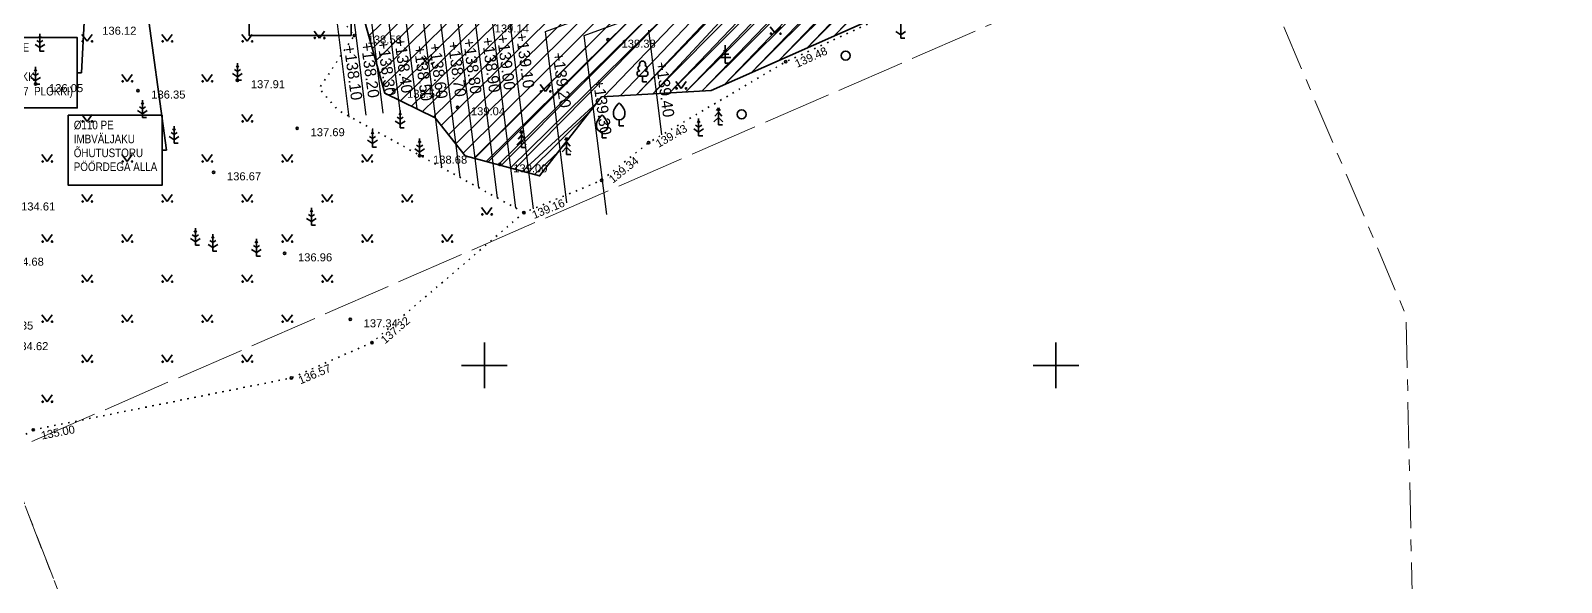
# Model space of a CAD drawing. Header units: millimetres. Extents: x 368386 to 996118, y -334862 to 250838.
# Drawn here: x 727398 to 861326, y -168663 to -120450 of the extents above; entities that cross this region are included whole.
import ezdxf

# ---------------------------------------------------------------- set-up
doc = ezdxf.new("R2010")
doc.units = ezdxf.units.MM
doc.header["$MEASUREMENT"] = 0
for name, pattern in [('KATASTRIPIIR', [7000, 4000, -1000, 1000, -1000]), ('KOLVIK', [625, 125, -500]), ('TOOPIIR', [7000, 6000, -1000])]:
    doc.linetypes.add(name, pattern=pattern)
doc.layers.add('_uusvertikaal', color=5, linetype='Continuous')
for name, color, linetype, lineweight in [('New__PRONTEX_TEKST_Pen_No__7', 7, 'Continuous', 35), ('New_HALJASTUS#1_Pen_No__7', 7, 'Continuous', 35), ('New_HALJASTUS_Pen_No__7', 7, 'Continuous', 35), ('New_Kanal_proj_kinnistu_Pen_No__7', 7, 'Continuous', 35), ('New_Kanal_proj_kinnistu_Pen_No__75', 6, 'Continuous', 20), ('New_korgus-EH2000#1_Pen_No__1', 7, 'Continuous', 13), ('New_korgus-EH2000#1_Pen_No__7', 7, 'Continuous', 35), ('New_PUU_Pen_No__7', 7, 'Continuous', 35), ('New_VORK#1_Pen_No__7', 7, 'Continuous', 35)]:
    doc.layers.add(name, color=color, linetype=linetype, lineweight=lineweight)
for name, color, linetype, lineweight, true_color in [('New_MOOTPIIR#1_Pen_No__102', 7, 'Continuous', 13, 0xcccccc), ('New_PIIR#1_Pen_No__102', 7, 'Continuous', 13, 0xcccccc), ('New_PIIR#1_Pen_No__164', 7, 'Continuous', 13, 0xf27e39)]:
    doc.layers.add(name, color=color, linetype=linetype, lineweight=lineweight, true_color=true_color)
doc.styles.add('GENERATED_STYLE_1', font='arial.ttf')
doc.styles.add('GENERATED_STYLE_2', font='ARIALN.TTF')

msp = doc.modelspace()

# ---------------------------------------------------------------- hatches: boundary and pattern name
at = {"layer": 'New_Kanal_proj_kinnistu_Pen_No__75', "linetype": 'Continuous', "lineweight": 20}
h = msp.add_hatch(dxfattribs=at)
h.set_pattern_fill('JIS_LC_20_0001', color=6, style=0, pattern_type=2)
h.set_pattern_definition([(45, (-640525210.1040568, -6432847529.913312), (-707.1067811865477, 707.1067811865477), []), (45, (-640525190.1040568, -6432847529.913312), (-707.1067811865477, 707.1067811865477), [])])
h.paths.add_polyline_path([(828012.823012828, -100795.2954084734), (812637.8626403707, -71463.95242634512), (808033.9408392861, -74275.3324718336), (813845.9541281295, -88063.57640727708), (798437.4965517159, -91084.89229671011), (795197.261066463, -93029.41064956883), (790915.0717092521, -104103.9324053685), (789203.4379178035, -112199.5449108193), (790458.6368200212, -117957.6920545782), (786065.4406620265, -119325.9644950862), (782984.4943176099, -116817.4638846079), (771003.0498918454, -120067.1117822761), (769576.6903702711, -111344.3741244386), (766723.963441847, -112028.5110264207), (762728.9171956322, -108258.7016564916), (745099.0777096554, -100277.1112858439), (743276.9772676361, -100858.1137466366), (742307.0526352926, -103423.6247423227), (742763.4875245235, -104962.931066298), (745673.2693069457, -105076.9545654888), (747955.4476956214, -106502.2373912046), (755087.2610741603, -114141.759993055), (758399.6164812084, -125902.6605547527), (762792.812639203, -128069.0920320461), (765417.320151751, -131375.7503158535), (771921.5340791811, -133143.1022747541), (774032.5518486166, -130463.5691433335), (777341.7097235174, -126244.7283244813), (786926.8660527264, -125674.61492169), (800512.552927768, -119666.0535507957), (796062.3019156588, -112482.623581321), (798287.4293930904, -109803.0890864442)])

# ---------------------------------------------------------------- linework, layer by layer
at = {"layer": '_uusvertikaal', "color": 5}
for p, q in [((775841.8212998508, -120876.7250229723), (805535.1383383825, -110005.3369082479)), ((772435.210702774, -120526.5877680404), (794022.1979975619, -112623.1084496223)), ((774308.7287911588, -135490.464420229), (772435.210702774, -120526.5877680404)), ((782635.7935436761, -129554.47769171), (781490.3834446121, -120406.0336255291)), ((777801.1942102163, -136526.3281563101), (775841.8212998508, -120876.7250229723))]:
    msp.add_line(p, q, dxfattribs=at)
for points in [[(783782.0977201296, -47670.9668484149), (777814.1722142453, -65119.40271941785), (775261.6546235991, -67370.66818822063), (755623.5763739079, -72249.37738183221), (744638.0640903481, -95777.11447862108), (758025.4377419385, -102027.9135711622), (761186.7001568592, -127277.0644255639)], [(776416.0404464484, -51380.64119079376), (774168.3736095368, -62251.92336263042), (772310.2521288039, -65112.74627804544), (755281.2580133607, -71800.69098156044), (743550.4079380765, -96924.72246675371), (756640.0023314229, -103036.4832112474), (759698.3205071035, -127463.4136090687)], [(769964.8897802142, -54629.55267982827), (770530.7983724085, -60662.96318333481), (768761.4238599816, -64024.45907921666), (754912.6673504619, -71408.27212773521), (742462.7517858049, -98072.33045488631), (755254.5669209072, -104045.0528513327), (758209.9408573477, -127649.7627925734)], [(764430.6257091772, -57416.70415930822), (764767.1921133782, -60364.56541286105), (764638.8768849164, -63784.19848518404), (754530.2051554271, -71045.56201691664), (741375.0956335332, -99219.9384430189), (753869.1315103916, -105053.622491418), (756721.5612075919, -127836.1119760781)], [(759557.6477877479, -59870.82045170988), (760032.3265512206, -61309.07281028065), (760821.4924264546, -64283.97833312402), (754147.7429603923, -70682.85190609806), (740287.4394812615, -100367.5464311515), (752483.696099876, -106062.1921315033), (755233.1815578361, -128022.4611595829)], [(777098.3780133767, -69453.17192957262), (755951.693941299, -72728.47770539846), (745725.7202426196, -94629.50649048851), (759410.873152454, -101019.3439310769), (763337.5492016361, -132381.8893035238)], [(756266.6624025773, -73235.73954785356), (746813.3763948912, -93481.89850235588), (760796.3085629697, -100010.7742909915), (764961.1715429185, -133275.7298265717)], [(756533.9488850625, -73845.1221683247), (747901.0325471628, -92334.2905142233), (762181.7439734852, -99002.20465090623), (766584.7938842009, -134169.5703496197)], [(756801.2353675476, -74454.50478879584), (748988.6886994345, -91186.68252609068), (763567.1793840008, -97993.63501082093), (768208.4162254832, -135063.4108726676)], [(757068.5218500327, -75063.88740926697), (750076.3448517061, -90039.07453795806), (764952.6147945164, -96985.06537073561), (769832.0385667655, -135957.2513957156)], [(759186.1525401575, -77619.53517898676), (753415.7958294915, -89977.94251939049), (766338.050205032, -95976.4957306503), (771352.0334666418, -136023.4146945107)]]:
    msp.add_lwpolyline(points, dxfattribs=at)
at = {"layer": 'New__PRONTEX_TEKST_Pen_No__7', "color": 7, "linetype": 'Continuous', "lineweight": 35}
for p, q in [((732787.8818775603, -106861.7838495533), (731835.9721771517, -124128.7626731331)), ((735908.479750909, -105994.1704510833), (739274.7006473906, -130894.4412279064)), ((731835.9721771517, -124128.7626731331), (731475.9721771657, -124128.7626731331)), ((739274.7006473906, -130894.4412279064), (738914.7006474045, -130894.4412279064))]:
    msp.add_line(p, q, dxfattribs=at)
at = {"layer": 'New__PRONTEX_TEKST_Pen_No__7', "color": 7, "linetype": 'Continuous', "lineweight": 35, "flags": 128}
for points in [[(746507.7559650486, -116388.9743765006), (755428.9271361736, -116388.9743765006), (755428.9271361736, -120873.2086108188), (746507.7559650486, -120873.2086108188)], [(719946.811194935, -121060.2940512011), (731476.0904742248, -121060.2940512011), (731476.0904742248, -127197.6814386557), (719946.811194935, -127197.6814386557)], [(730673.0567183654, -127844.6458666707), (738915.5492109089, -127844.6458666707), (738915.5492109089, -133946.7479684512), (730673.0567183654, -133946.7479684512)]]:
    msp.add_lwpolyline(points, close=True, dxfattribs=at)
at = {"layer": 'New_HALJASTUS#1_Pen_No__7', "color": 7, "linetype": 'Continuous', "lineweight": 35}
for p, q in [((752205.1214357449, -120489.3451812799), (752668.5262154166, -121096.0514661978)), ((752668.5262154166, -121096.0514661978), (753114.1077343451, -120489.3451812799)), ((792115.1335238789, -120103.7817173759), (792578.5383035506, -120710.4880022938)), ((792578.5383035506, -120710.4880022938), (793024.1198224791, -120103.7817173759)), ((803097.575711257, -120522.1228622953), (803521.8397799723, -120804.9655747722)), ((803521.8397799723, -119611.4717968861), (803521.8397799723, -121111.4717968861)), ((803521.8397799723, -120804.9655747722), (803946.1038486876, -120522.1228622953)), ((731887.2209295474, -120775.345542946), (732350.6257092191, -121382.0518278638)), ((732350.6257092191, -121382.0518278638), (732796.2072281477, -120775.345542946)), ((738887.2209295474, -120775.345542946), (739350.6257092191, -121382.0518278638)), ((739350.6257092191, -121382.0518278638), (739796.2072281477, -120775.345542946)), ((745887.2209295474, -120775.345542946), (746350.6257092191, -121382.0518278638)), ((746350.6257092191, -121382.0518278638), (746796.2072281477, -120775.345542946)), ((803881.8397799584, -121111.4717968861), (803521.8397799723, -121111.4717968861)), ((761627.4011624588, -122726.3823500956), (762090.8059421305, -123333.0886350135)), ((762090.8059421305, -123333.0886350135), (762536.387461059, -122726.3823500956)), ((735387.2209295474, -124275.345542946), (735850.6257092191, -124882.0518278638)), ((735850.6257092191, -124882.0518278638), (736296.2072281477, -124275.345542946)), ((742387.2209295474, -124275.345542946), (742850.6257092191, -124882.0518278638)), ((742850.6257092191, -124882.0518278638), (743296.2072281477, -124275.345542946)), ((771986.6736637738, -125152.2879363159), (772450.0784434455, -125758.9942212338)), ((772450.0784434455, -125758.9942212338), (772895.659962374, -125152.2879363159)), ((783853.9415291122, -124890.0278727646), (784317.3463087839, -125496.7341576825)), ((784317.3463087839, -125496.7341576825), (784762.9278277124, -124890.0278727646)), ((787569.1799105222, -127182.82250549), (787419.1799104989, -127432.82250549)), ((787719.1799105455, -127432.82250549), (787569.1799105222, -127182.82250549)), ((787569.1799105222, -127182.82250549), (787569.1799105222, -128682.82250549)), ((731887.2209295474, -127775.345542946), (732350.6257092191, -128382.0518278638)), ((732350.6257092191, -128382.0518278638), (732796.2072281477, -127775.345542946)), ((745887.2209295474, -127775.345542946), (746350.6257092191, -128382.0518278638)), ((746350.6257092191, -128382.0518278638), (746796.2072281477, -127775.345542946)), ((785843.6162602699, -128483.6432919959), (785719.1979961314, -128400.6977831135)), ((785843.6162602699, -128133.6432923684), (785843.6162602699, -129633.6432923684)), ((785968.0345244084, -128400.6977831135), (785843.6162602699, -128483.6432919959)), ((787569.1799105222, -128032.8225051175), (787169.1799104989, -128432.82250549)), ((787569.1799105222, -127582.8225058625), (787269.1799104756, -127932.82250549)), ((787869.1799105688, -127932.82250549), (787569.1799105222, -127582.8225058625)), ((787969.1799105455, -128432.82250549), (787569.1799105222, -128032.8225051175)), ((785419.3521915546, -129044.2943577776), (785843.6162602699, -129327.1370702545)), ((785843.6162602699, -128883.6432923684), (785577.0056943253, -128705.9029149945)), ((786110.2268262145, -128705.9029149945), (785843.6162602699, -128883.6432923684)), ((785843.6162602699, -129327.1370702545), (786267.8803289852, -129044.2943577776)), ((786203.6162602559, -129633.6432923684), (785843.6162602699, -129633.6432923684)), ((787929.1799105082, -128682.82250549), (787569.1799105222, -128682.82250549)), ((728387.2209295474, -131275.345542946), (728850.6257092191, -131882.0518278638)), ((728850.6257092191, -131882.0518278638), (729296.2072281477, -131275.345542946)), ((735387.2209295474, -131275.345542946), (735850.6257092191, -131882.0518278638)), ((735850.6257092191, -131882.0518278638), (736296.2072281477, -131275.345542946)), ((742387.2209295474, -131275.345542946), (742850.6257092191, -131882.0518278638)), ((742850.6257092191, -131882.0518278638), (743296.2072281477, -131275.345542946)), ((749387.2209295474, -131275.345542946), (749850.6257092191, -131882.0518278638)), ((749850.6257092191, -131882.0518278638), (750296.2072281477, -131275.345542946)), ((756387.2209295474, -131275.345542946), (756850.6257092191, -131882.0518278638)), ((756850.6257092191, -131882.0518278638), (757296.2072281477, -131275.345542946)), ((731887.2209295474, -134775.345542946), (732350.6257092191, -135382.0518278638)), ((732350.6257092191, -135382.0518278638), (732796.2072281477, -134775.345542946)), ((738887.2209295474, -134775.345542946), (739350.6257092191, -135382.0518278638)), ((739350.6257092191, -135382.0518278638), (739796.2072281477, -134775.345542946)), ((745887.2209295474, -134775.345542946), (746350.6257092191, -135382.0518278638)), ((746350.6257092191, -135382.0518278638), (746796.2072281477, -134775.345542946)), ((752887.2209295474, -134775.345542946), (753350.6257092191, -135382.0518278638)), ((753350.6257092191, -135382.0518278638), (753796.2072281477, -134775.345542946)), ((759887.2209295474, -134775.345542946), (760350.6257092191, -135382.0518278638)), ((760350.6257092191, -135382.0518278638), (760796.2072281477, -134775.345542946)), ((766853.5378212652, -135900.6999195675), (767316.9426009369, -136507.4062044854)), ((767316.9426009369, -136507.4062044854), (767762.5241198654, -135900.6999195675)), ((728387.2209295474, -138275.345542946), (728850.6257092191, -138882.0518278638)), ((728850.6257092191, -138882.0518278638), (729296.2072281477, -138275.345542946)), ((735387.2209295474, -138275.345542946), (735850.6257092191, -138882.0518278638)), ((735850.6257092191, -138882.0518278638), (736296.2072281477, -138275.345542946)), ((749387.2209295474, -138275.345542946), (749850.6257092191, -138882.0518278638)), ((749850.6257092191, -138882.0518278638), (750296.2072281477, -138275.345542946)), ((756387.2209295474, -138275.345542946), (756850.6257092191, -138882.0518278638)), ((756850.6257092191, -138882.0518278638), (757296.2072281477, -138275.345542946)), ((763387.2209295474, -138275.345542946), (763850.6257092191, -138882.0518278638)), ((763850.6257092191, -138882.0518278638), (764296.2072281477, -138275.345542946)), ((731887.2209295474, -141775.345542946), (732350.6257092191, -142382.0518278638)), ((732350.6257092191, -142382.0518278638), (732796.2072281477, -141775.345542946)), ((738887.2209295474, -141775.345542946), (739350.6257092191, -142382.0518278638)), ((739350.6257092191, -142382.0518278638), (739796.2072281477, -141775.345542946)), ((745887.2209295474, -141775.345542946), (746350.6257092191, -142382.0518278638)), ((746350.6257092191, -142382.0518278638), (746796.2072281477, -141775.345542946)), ((752887.2209295474, -141775.345542946), (753350.6257092191, -142382.0518278638)), ((753350.6257092191, -142382.0518278638), (753796.2072281477, -141775.345542946)), ((728387.2209295474, -145275.345542946), (728850.6257092191, -145882.0518278638)), ((728850.6257092191, -145882.0518278638), (729296.2072281477, -145275.345542946)), ((735387.2209295474, -145275.345542946), (735850.6257092191, -145882.0518278638)), ((735850.6257092191, -145882.0518278638), (736296.2072281477, -145275.345542946)), ((742387.2209295474, -145275.345542946), (742850.6257092191, -145882.0518278638)), ((742850.6257092191, -145882.0518278638), (743296.2072281477, -145275.345542946)), ((749387.2209295474, -145275.345542946), (749850.6257092191, -145882.0518278638)), ((749850.6257092191, -145882.0518278638), (750296.2072281477, -145275.345542946)), ((731887.2209295474, -148775.345542946), (732350.6257092191, -149382.0518278638)), ((732350.6257092191, -149382.0518278638), (732796.2072281477, -148775.345542946)), ((738887.2209295474, -148775.345542946), (739350.6257092191, -149382.0518278638)), ((739350.6257092191, -149382.0518278638), (739796.2072281477, -148775.345542946)), ((745887.2209295474, -148775.345542946), (746350.6257092191, -149382.0518278638)), ((746350.6257092191, -149382.0518278638), (746796.2072281477, -148775.345542946)), ((728387.2209295474, -152275.345542946), (728850.6257092191, -152882.0518278638)), ((728850.6257092191, -152882.0518278638), (729296.2072281477, -152275.345542946))]:
    msp.add_line(p, q, dxfattribs=at)
at = {"layer": 'New_HALJASTUS#1_Pen_No__7', "color": 7, "linetype": 'KOLVIK', "lineweight": 35, "flags": 128}
for points in [[(722446.2710844197, -83718.66350948164), (734340.6257092098, -98472.05182771484), (735935.6257091819, -102207.0518280501), (741969.625709167, -106416.0518278489), (749529.6257092229, -112950.051827834), (755707.6257091791, -120876.0518278117), (752645.625709261, -125497.0518280874), (754284.6257092275, -127398.0518286238), (770554.6257092461, -136355.0518280948)], [(727624.6257091949, -155333.051828214), (750207.6257091791, -150802.0518277893), (757265.6257092564, -147705.0518277223), (770554.6257092461, -136355.0518280948), (777349.6257091716, -133529.0518277446), (781463.6257092312, -130246.0518279235), (793458.6257092266, -123169.0518283407), (804966.6257092573, -117898.0518286238), (808673.4936755926, -115841.5399096097), (805401.6257091968, -109757.0518278638), (809824.6257092648, -107170.0518285046), (812831.625709248, -102597.0518277148), (819997.6257092163, -100451.051827998), (827966.8952109602, -112692.0670555095)], [(727624.6257091949, -155333.051828214), (724788.6257091847, -157055.0518282811), (722172.4011019648, -158676.7550832714)]]:
    msp.add_lwpolyline(points, dxfattribs=at)
at = {"layer": 'New_HALJASTUS#1_Pen_No__7', "color": 7, "linetype": 'Continuous', "lineweight": 35}
for centre, radius in [((731949.602342265, -121382.0518278638), 55.00591521184057), ((732778.3839674045, -121382.0518278638), 55.00591521184057), ((738949.602342265, -121382.0518278638), 55.00591521184057), ((739778.3839674045, -121382.0518278638), 55.00591521184057), ((745949.602342265, -121382.0518278638), 55.00591521184057), ((746778.3839674045, -121382.0518278638), 55.00591521184057), ((752267.5028484624, -121096.0514661978), 55.00591521184057), ((753096.284473602, -121096.0514661978), 55.00591521184057), ((792177.5149365964, -120710.4880022938), 55.00591521184057), ((793006.2965617359, -120710.4880022938), 55.00591521184057), ((798705.6733640453, -122629.5323749195), 400.0000000232831), ((761689.7825751763, -123333.0886350135), 55.00591521184057), ((762518.5642003159, -123333.0886350135), 55.00591521184057), ((735449.602342265, -124882.0518278638), 55.00591521184057), ((736278.3839674045, -124882.0518278638), 55.00591521184057), ((742449.602342265, -124882.0518278638), 55.00591521184057), ((743278.3839674045, -124882.0518278638), 55.00591521184057), ((772049.0550764913, -125758.9942212338), 55.00591521184057), ((772877.8367016308, -125758.9942212338), 55.00591521184057), ((783916.3229418297, -125496.7341576825), 55.00591521184057), ((784745.1045669692, -125496.7341576825), 55.00591521184057), ((731949.602342265, -128382.0518278638), 55.00591521184057), ((732778.3839674045, -128382.0518278638), 55.00591521184057), ((745949.602342265, -128382.0518278638), 55.00591521184057), ((746778.3839674045, -128382.0518278638), 55.00591521184057), ((789600.3317832325, -127768.190494285), 400.0000000232831), ((728449.602342265, -131882.0518278638), 55.00591521184057), ((729278.3839674045, -131882.0518278638), 55.00591521184057), ((735449.602342265, -131882.0518278638), 55.00591521184057), ((736278.3839674045, -131882.0518278638), 55.00591521184057), ((742449.602342265, -131882.0518278638), 55.00591521184057), ((743278.3839674045, -131882.0518278638), 55.00591521184057), ((749449.602342265, -131882.0518278638), 55.00591521184057), ((750278.3839674045, -131882.0518278638), 55.00591521184057), ((756449.602342265, -131882.0518278638), 55.00591521184057), ((757278.3839674045, -131882.0518278638), 55.00591521184057), ((731949.602342265, -135382.0518278638), 55.00591521184057), ((732778.3839674045, -135382.0518278638), 55.00591521184057), ((738949.602342265, -135382.0518278638), 55.00591521184057), ((739778.3839674045, -135382.0518278638), 55.00591521184057), ((745949.602342265, -135382.0518278638), 55.00591521184057), ((746778.3839674045, -135382.0518278638), 55.00591521184057), ((752949.602342265, -135382.0518278638), 55.00591521184057), ((753778.3839674045, -135382.0518278638), 55.00591521184057), ((759949.602342265, -135382.0518278638), 55.00591521184057), ((760778.3839674045, -135382.0518278638), 55.00591521184057), ((766915.9192339827, -136507.4062044854), 55.00591521184057), ((767744.7008591222, -136507.4062044854), 55.00591521184057), ((728449.602342265, -138882.0518278638), 55.00591521184057), ((729278.3839674045, -138882.0518278638), 55.00591521184057), ((735449.602342265, -138882.0518278638), 55.00591521184057), ((736278.3839674045, -138882.0518278638), 55.00591521184057), ((749449.602342265, -138882.0518278638), 55.00591521184057), ((750278.3839674045, -138882.0518278638), 55.00591521184057), ((756449.602342265, -138882.0518278638), 55.00591521184057), ((757278.3839674045, -138882.0518278638), 55.00591521184057), ((763449.602342265, -138882.0518278638), 55.00591521184057), ((764278.3839674045, -138882.0518278638), 55.00591521184057), ((731949.602342265, -142382.0518278638), 55.00591521184057), ((732778.3839674045, -142382.0518278638), 55.00591521184057), ((738949.602342265, -142382.0518278638), 55.00591521184057), ((739778.3839674045, -142382.0518278638), 55.00591521184057), ((745949.602342265, -142382.0518278638), 55.00591521184057), ((746778.3839674045, -142382.0518278638), 55.00591521184057), ((752949.602342265, -142382.0518278638), 55.00591521184057), ((753778.3839674045, -142382.0518278638), 55.00591521184057), ((728449.602342265, -145882.0518278638), 55.00591521184057), ((729278.3839674045, -145882.0518278638), 55.00591521184057), ((735449.602342265, -145882.0518278638), 55.00591521184057), ((736278.3839674045, -145882.0518278638), 55.00591521184057), ((742449.602342265, -145882.0518278638), 55.00591521184057), ((743278.3839674045, -145882.0518278638), 55.00591521184057), ((749449.602342265, -145882.0518278638), 55.00591521184057), ((750278.3839674045, -145882.0518278638), 55.00591521184057), ((731949.602342265, -149382.0518278638), 55.00591521184057), ((732778.3839674045, -149382.0518278638), 55.00591521184057), ((738949.602342265, -149382.0518278638), 55.00591521184057), ((739778.3839674045, -149382.0518278638), 55.00591521184057), ((745949.602342265, -149382.0518278638), 55.00591521184057), ((746778.3839674045, -149382.0518278638), 55.00591521184057), ((728449.602342265, -152882.0518278638), 55.00591521184057), ((729278.3839674045, -152882.0518278638), 55.00591521184057)]:
    msp.add_circle(centre, radius, dxfattribs=at)
at = {"layer": 'New_HALJASTUS_Pen_No__7', "color": 7, "linetype": 'Continuous', "lineweight": 35}
for centre in [(798705.6733640452, -122629.5323749195), (789600.3317832324, -127768.190494285)]:
    msp.add_circle(centre, 400.0000000232831, dxfattribs=at)
at = {"layer": 'New_Kanal_proj_kinnistu_Pen_No__7', "color": 7, "linetype": 'Continuous', "lineweight": 35, "flags": 128}
msp.add_lwpolyline([(800512.552927768, -119666.0535507957), (786926.8660527264, -125674.61492169), (777341.7097235174, -126244.7283244813), (774032.5518486166, -130463.5691433335), (771921.5340791811, -133143.1022747541), (765417.320151751, -131375.7503158535), (762792.812639203, -128069.0920320461), (758399.6164812084, -125902.6605547527), (755087.2610741603, -114141.759993055)], dxfattribs=at)
at = {"layer": 'New_Kanal_proj_kinnistu_Pen_No__75', "color": 6, "linetype": 'Continuous', "lineweight": 20, "flags": 128}
msp.add_lwpolyline([(800512.552927768, -119666.0535507957), (786926.8660527264, -125674.61492169), (777341.7097235174, -126244.7283244813), (774032.5518486166, -130463.5691433335), (771921.5340791811, -133143.1022747541), (765417.320151751, -131375.7503158535), (762792.812639203, -128069.0920320461), (758399.6164812084, -125902.6605547527), (755087.2610741603, -114141.759993055)], dxfattribs=at)
at = {"layer": 'New_korgus-EH2000#1_Pen_No__7', "color": 7, "linetype": 'Continuous', "lineweight": 35}
for centre in [(755707.6257091791, -120876.0518278117), (777924.6257092415, -121237.0518283109), (793458.6257092266, -123169.0518283407), (727831.625709248, -125122.0518280874), (736783.62570918, -125685.0518281693), (745495.6257092378, -124780.0518279086), (759163.6257091847, -125621.0518279235), (764744.6257091903, -127147.0518284599), (750720.6257092145, -128975.0518282066), (781463.6257092312, -130246.0518279235), (761433.6257092033, -131377.0518279756), (768451.6257092434, -132135.0518283556), (743405.6257092704, -132829.0518284897), (777349.6257091716, -133529.0518277446), (770554.6257092461, -136355.0518280948), (749618.6257092592, -139911.0518279607), (755363.6257092545, -145675.0518283928), (757265.6257092564, -147705.0518277223), (750207.6257091791, -150802.0518277893), (727624.6257091949, -155333.051828214)]:
    msp.add_circle(centre, 99.99999997671694, dxfattribs=at)
at = {"layer": 'New_MOOTPIIR#1_Pen_No__102', "color": 254, "linetype": 'TOOPIIR', "lineweight": 13, "true_color": 0xcccccc, "flags": 128}
msp.add_lwpolyline([(666023.6257091707, -103201.051827998), (685304.6257092461, -114770.0518281321), (695822.6257091698, -123885.0518283556), (716500.6257092424, -161142.0518285717), (837208.6257092266, -108675.0518283928), (806252.625709221, -29932.05182860891)], close=True, dxfattribs=at)
at = {"layer": 'New_PIIR#1_Pen_No__102', "color": 254, "linetype": 'KATASTRIPIIR', "lineweight": 13, "true_color": 0xcccccc, "flags": 128}
msp.add_lwpolyline([(860535.625709275, -242022.0518284599), (854885.6257092517, -242762.0518277521), (855315.6257091865, -237532.0518282364), (852705.6257092005, -233572.0518282736), (844285.625709275, -230452.0518281619), (833425.6257091726, -231082.0518280501), (799515.6257092564, -240292.0518280129), (781125.6257092424, -240992.0518281991), (768135.6257092517, -238902.0518283481), (752375.6257092424, -230352.0518285344), (741445.6257091912, -217912.0518281246), (733335.6257092052, -201682.0518286089), (718795.6257091679, -165022.0518284599), (707015.6257092564, -140342.0518278266), (692155.6257092704, -118842.0518278266), (680215.6257092098, -110272.0518284599), (634625.6257092424, -88992.05182819912), (586155.6257092704, -62102.0518285344), (536825.6257091959, -32082.05182805011), (528865.6257092331, -24412.05182812462), (519115.6257092331, -13552.05182778934), (513965.6257092098, -4142.051828571653), (506455.6257092005, 12657.9481721734), (493685.6257091819, 40907.9481721734), (479385.6257092517, 67587.94817187538), (468135.6257092517, 86957.94817198714), (460385.6257092517, 100357.9481714283), (450865.6257092331, 115877.9481719126), (447095.6257092145, 122017.9481715774), (433645.625709261, 141007.9481718009), (422785.625709275, 156437.9481715029), (413565.6257091865, 171597.9481716519), (407105.6257092238, 187117.9481721362), (401305.6257091772, 207387.9481716891), (398235.6257092284, 228527.9481722852), (397065.6257091865, 250837.9481718754), (403255.6257092471, 247467.9481717636), (404205.6257092005, 229117.9481721362), (407185.6257091819, 208637.9481716891), (412585.6257092052, 189547.9481718381), (418925.6257091726, 174327.9481720989), (427805.6257091772, 159727.9481715401), (448945.6257091912, 129797.9481718381), (452115.6257092331, 125327.9481720989), (457565.6257091865, 116427.9481717264), (465535.625709275, 103427.9481717264), (484575.6257091959, 70507.94817180088), (499065.6257091865, 43567.94817139109), (510825.6257091959, 17567.94817139109), (511925.6257091726, 15117.94817213615), (519345.6257092145, -1472.051827714836), (524045.6257091679, -10062.05182849715), (533185.6257091819, -20242.05182819912), (540515.6257092564, -27302.05182778934), (578445.6257091912, -50432.05182860891), (587305.6257091772, -55802.05182778934), (604535.625709275, -66232.05182842264), (628685.6257091819, -77922.0518279011), (677945.6257091912, -100972.0518277148), (697685.6257091819, -113562.0518284971), (725035.625709275, -157112.0518283109), (747105.6257092238, -214022.0518284599), (773035.625709275, -233162.0518281246), (849485.6257092285, -225922.0518279011), (850265.6257092564, -225902.0518283481), (854245.6257092378, -227602.0518285344), (857075.6257091959, -229242.0518281991), (860055.6257091772, -232532.0518282364), (861015.6257092564, -235192.0518283854), (861325.6257091959, -238452.0518281619)], close=True, dxfattribs=at)
at = {"layer": 'New_PIIR#1_Pen_No__164', "color": 30, "linetype": 'KATASTRIPIIR', "lineweight": 13, "true_color": 0xf27e39, "flags": 128}
msp.add_lwpolyline([(747105.6257092238, -214022.0518284599), (725035.625709275, -157112.0518283109), (697685.6257091819, -113562.0518284971), (677945.6257091912, -100972.0518277148), (802345.6257092145, -38322.05182827363), (847735.6257092285, -145332.0518280501), (849485.6257092285, -225922.0518279011), (773035.625709275, -233162.0518281246)], close=True, dxfattribs=at)
at = {"layer": 'New_PUU_Pen_No__7', "color": 7, "linetype": 'Continuous', "lineweight": 35}
for p, q in [((727787.3616405374, -121646.7028935562), (728211.6257092527, -121929.545606033)), ((728211.6257092527, -121486.051828147), (727945.0151433081, -121308.311450773)), ((728211.6257092527, -121086.0518277744), (728087.2074451142, -121003.106318892)), ((728211.6257092527, -120736.051828147), (728211.6257092527, -122236.051828147)), ((728336.0439733912, -121003.106318892), (728211.6257092527, -121086.0518277744)), ((728478.2362751972, -121308.311450773), (728211.6257092527, -121486.051828147)), ((728211.6257092527, -121929.545606033), (728635.8897779679, -121646.7028935562)), ((788174.6257092415, -123303.0518279533), (788174.6257092415, -121728.051827767)), ((728571.6257092387, -122236.051828147), (728211.6257092527, -122236.051828147)), ((788674.6257092415, -122803.0518279533), (787674.6257092415, -122803.0518279533)), ((788474.625709288, -122503.0518281395), (787874.6257091949, -122503.0518281395)), ((788324.6257092648, -122203.0518283258), (788024.6257092182, -122203.0518283258)), ((727407.3616405327, -124532.7028934965), (727831.625709248, -124815.5456059734)), ((727831.625709248, -124372.0518280874), (727565.0151433034, -124194.3114507134)), ((727831.625709248, -123972.0518277148), (727707.2074451095, -123889.1063188324)), ((727831.625709248, -123622.0518280874), (727831.625709248, -125122.0518280874)), ((727956.0439733865, -123889.1063188324), (727831.625709248, -123972.0518277148)), ((728098.2362751926, -124194.3114507134), (727831.625709248, -124372.0518280874)), ((727831.625709248, -124815.5456059734), (728255.8897779633, -124532.7028934965)), ((745071.3616405225, -124190.7028933177), (745495.6257092378, -124473.5456057946)), ((745495.6257092378, -124030.0518279086), (745229.0151432932, -123852.3114505346)), ((745495.6257092378, -123630.051827536), (745371.2074450993, -123547.1063186536)), ((745495.6257092378, -123280.0518279086), (745495.6257092378, -124780.0518279086)), ((745620.0439733763, -123547.1063186536), (745495.6257092378, -123630.051827536)), ((745762.2362751823, -123852.3114505346), (745495.6257092378, -124030.0518279086)), ((745495.6257092378, -124473.5456057946), (745919.889777953, -124190.7028933177)), ((781172.6257092629, -124437.0518284971), (780692.6257092815, -124437.0518284971)), ((780932.6257092722, -124912.0518281246), (780932.6257092722, -124437.0518284971)), ((788534.6257092275, -123303.0518279533), (788174.6257092415, -123303.0518279533)), ((728191.625709234, -125122.0518280874), (727831.625709248, -125122.0518280874)), ((745855.6257092238, -124780.0518279086), (745495.6257092378, -124780.0518279086)), ((781312.6257092769, -124912.0518281246), (780932.6257092722, -124912.0518281246)), ((737180.6257091772, -127278.051828512), (736914.0151432327, -127100.3114511381)), ((737180.6257091772, -126878.0518281395), (737056.2074450387, -126795.1063192571)), ((737180.6257091772, -126528.051828512), (737180.6257091772, -128028.051828512)), ((737305.0439733157, -126795.1063192571), (737180.6257091772, -126878.0518281395)), ((737447.2362751218, -127100.3114511381), (737180.6257091772, -127278.051828512)), ((736756.361640462, -127438.7028939212), (737180.6257091772, -127721.5456063981)), ((737180.6257091772, -127721.5456063981), (737604.8897778925, -127438.7028939212)), ((737540.6257091633, -128028.051828512), (737180.6257091772, -128028.051828512)), ((759306.3616405085, -128352.7028937946), (759730.6257092238, -128635.5456062714)), ((759730.6257092238, -128192.0518283854), (759464.0151432792, -128014.3114510114)), ((759730.6257092238, -127792.0518280129), (759606.2074450853, -127709.1063191305)), ((759730.6257092238, -127442.0518283854), (759730.6257092238, -128942.0518283854)), ((759855.0439733623, -127709.1063191305), (759730.6257092238, -127792.0518280129)), ((759997.2362751684, -128014.3114510114), (759730.6257092238, -128192.0518283854)), ((759730.6257092238, -128635.5456062714), (760154.8897779391, -128352.7028937946)), ((778889.6257092089, -128757.0518278638), (778889.6257092089, -128257.0518278638)), ((739523.3616404545, -129694.7028939734), (739947.6257091698, -129977.5456064502)), ((739947.6257091698, -129534.0518285642), (739681.0151432252, -129356.3114511902)), ((739947.6257091698, -129134.0518281917), (739823.2074450313, -129051.1063193093)), ((739947.6257091698, -128784.0518285642), (739947.6257091698, -130284.0518285642)), ((740072.0439733083, -129051.1063193093), (739947.6257091698, -129134.0518281917)), ((740214.2362751144, -129356.3114511902), (739947.6257091698, -129534.0518285642)), ((739947.6257091698, -129977.5456064502), (740371.889777885, -129694.7028939734)), ((757308.6257092033, -129870.0518277595), (757042.0151432587, -129692.3114503855)), ((757308.6257092033, -129470.051827387), (757184.2074450648, -129387.1063185046)), ((757308.6257092033, -129120.0518277595), (757308.6257092033, -130620.0518277595)), ((757433.0439733418, -129387.1063185046), (757308.6257092033, -129470.051827387)), ((757575.2362751479, -129692.3114503855), (757308.6257092033, -129870.0518277595)), ((760090.6257092098, -128942.0518283854), (759730.6257092238, -128942.0518283854)), ((761433.6257092033, -129877.0518279756), (761433.6257092033, -131377.0518279756)), ((770350.6257092191, -129571.0518281097), (770050.6257091726, -129921.0518277372)), ((770350.6257092191, -129171.0518277372), (770200.6257091959, -129421.0518277372)), ((770500.6257092424, -129421.0518277372), (770350.6257092191, -129171.0518277372)), ((770350.6257092191, -129171.0518277372), (770350.6257092191, -130671.0518277372)), ((770650.6257092657, -129921.0518277372), (770350.6257092191, -129571.0518281097)), ((774295.6257091679, -129781.0518280725), (774145.6257091446, -130031.0518280725)), ((774445.6257091912, -130031.0518280725), (774295.6257091679, -129781.0518280725)), ((774295.6257091679, -129781.0518280725), (774295.6257091679, -131281.0518280725)), ((777395.625709261, -129805.0518282811), (777395.625709261, -129305.0518282811)), ((777795.6257092843, -129805.0518282811), (777395.625709261, -129805.0518282811)), ((779289.6257092322, -128757.0518278638), (778889.6257092089, -128757.0518278638)), ((740307.6257091558, -130284.0518285642), (739947.6257091698, -130284.0518285642)), ((756884.361640488, -130030.7028931687), (757308.6257092033, -130313.5456056456)), ((757308.6257092033, -130313.5456056456), (757732.8897779186, -130030.7028931687)), ((757668.6257091893, -130620.0518277595), (757308.6257092033, -130620.0518277595)), ((761009.361640488, -130787.7028933848), (761433.6257092033, -131070.5456058616)), ((761433.6257092033, -130627.0518279756), (761167.0151432587, -130449.3114506016)), ((761433.6257092033, -130227.0518276031), (761309.2074450648, -130144.1063187207)), ((761558.0439733418, -130144.1063187207), (761433.6257092033, -130227.0518276031)), ((761700.2362751479, -130449.3114506016), (761433.6257092033, -130627.0518279756)), ((761433.6257092033, -131070.5456058616), (761857.8897779186, -130787.7028933848)), ((770350.6257092191, -130021.0518273647), (769950.6257091959, -130421.0518277372)), ((770750.6257092424, -130421.0518277372), (770350.6257092191, -130021.0518273647)), ((770710.6257092052, -130671.0518277372), (770350.6257092191, -130671.0518277372)), ((774295.6257091679, -130631.0518276999), (773895.6257091446, -131031.0518280725)), ((774295.6257091679, -130181.051828445), (773995.6257091213, -130531.0518280725)), ((774595.6257092145, -130531.0518280725), (774295.6257091679, -130181.051828445)), ((774695.6257091912, -131031.0518280725), (774295.6257091679, -130631.0518276999)), ((761793.6257091893, -131377.0518279756), (761433.6257092033, -131377.0518279756)), ((774655.625709154, -131281.0518280725), (774295.6257091679, -131281.0518280725)), ((751969.625709167, -136692.0518283854), (751703.0151432224, -136514.3114510114)), ((751969.625709167, -136292.0518280129), (751845.2074450285, -136209.1063191305)), ((751969.625709167, -135942.0518283854), (751969.625709167, -137442.0518283854)), ((752094.0439733055, -136209.1063191305), (751969.625709167, -136292.0518280129)), ((752236.2362751116, -136514.3114510114), (751969.625709167, -136692.0518283854)), ((741811.6257092294, -137707.0518280501), (741811.6257092294, -139207.0518280501)), ((751545.3616404517, -136852.7028937946), (751969.625709167, -137135.5456062714)), ((751969.625709167, -137135.5456062714), (752393.8897778823, -136852.7028937946)), ((752329.625709153, -137442.0518283854), (751969.625709167, -137442.0518283854)), ((741387.3616405141, -138617.7028934593), (741811.6257092294, -138900.5456059361)), ((741811.6257092294, -138457.0518280501), (741545.0151432848, -138279.3114506761)), ((741811.6257092294, -138057.0518276776), (741687.2074450909, -137974.1063187952)), ((741936.0439733679, -137974.1063187952), (741811.6257092294, -138057.0518276776)), ((742078.236275174, -138279.3114506761), (741811.6257092294, -138457.0518280501)), ((741811.6257092294, -138900.5456059361), (742235.8897779447, -138617.7028934593)), ((742171.6257092154, -139207.0518280501), (741811.6257092294, -139207.0518280501)), ((742919.3616405206, -139131.7028938914), (743343.6257092359, -139414.5456063683)), ((743343.6257092359, -138971.0518284822), (743077.0151432913, -138793.3114511083)), ((743343.6257092359, -138571.0518281097), (743219.2074450974, -138488.1063192273)), ((743343.6257092359, -138221.0518284822), (743343.6257092359, -139721.0518284822)), ((743468.0439733744, -138488.1063192273), (743343.6257092359, -138571.0518281097)), ((743610.2362751805, -138793.3114511083), (743343.6257092359, -138971.0518284822)), ((743343.6257092359, -139414.5456063683), (743767.8897779512, -139131.7028938914)), ((747152.6257092443, -139402.0518283481), (746886.0151432997, -139224.3114509741)), ((747152.6257092443, -139002.0518279756), (747028.2074451058, -138919.1063190932)), ((747152.6257092443, -138652.0518283481), (747152.6257092443, -140152.0518283481)), ((747277.0439733828, -138919.1063190932), (747152.6257092443, -139002.0518279756)), ((747419.2362751889, -139224.3114509741), (747152.6257092443, -139402.0518283481)), ((743703.6257092219, -139721.0518284822), (743343.6257092359, -139721.0518284822)), ((746728.361640529, -139562.7028937573), (747152.6257092443, -139845.5456062342)), ((747152.6257092443, -139845.5456062342), (747576.8897779596, -139562.7028937573)), ((747512.6257092303, -140152.0518283481), (747152.6257092443, -140152.0518283481))]:
    msp.add_line(p, q, dxfattribs=at)
at = {"layer": 'New_PUU_Pen_No__7', "color": 7, "linetype": 'Continuous', "lineweight": 35, "flags": 128}
for points in [[(778389.6257092089, -127757.0518278638), (778389.6257092089, -127607.0518274913), (778399.6257092182, -127542.0518280129), (778434.6257092508, -127412.0518281246), (778494.6257091903, -127292.0518280129), (778639.6257092089, -127057.0518276776), (778799.6257092415, -126852.0518276031), (778889.6257092089, -126757.0518278638)], [(779389.6257092089, -127757.0518278638), (779389.6257092089, -127607.0518274913), (779379.6257091996, -127542.0518280129), (779344.625709167, -127412.0518281246), (779284.6257092275, -127292.0518280129), (779139.6257092089, -127057.0518276776), (778979.6257091763, -126852.0518276031), (778889.6257092089, -126757.0518278638)], [(776895.625709261, -128805.0518282811), (776895.625709261, -128655.0518279086), (776905.6257092704, -128590.0518284301), (776940.625709303, -128460.0518285419), (777000.6257092424, -128340.0518284301), (777145.625709261, -128105.0518280948), (777305.6257092936, -127900.0518280203), (777395.625709261, -127805.0518282811)], [(777895.625709261, -128805.0518282811), (777895.625709261, -128655.0518279086), (777885.6257092517, -128590.0518284301), (777850.6257092191, -128460.0518285419), (777790.6257092797, -128340.0518284301), (777645.625709261, -128105.0518280948), (777485.6257092285, -127900.0518280203), (777395.625709261, -127805.0518282811)]]:
    msp.add_lwpolyline(points, dxfattribs=at)
at = {"layer": 'New_PUU_Pen_No__7', "color": 7, "linetype": 'Continuous', "lineweight": 35}
for centre, radius, start, end in [((780932.6257086088, -123392.0518276403), 276.9702146443543, 332.5798989668221, 207.4201001650043), ((780695.1323231293, -124199.5584419745), 237.5066141288912, 90.00160106184562, 269.3952965851322), ((780762.5739355007, -123739.4734638163), 232.5734174332378, 109.0217355404369, 253.1415399133959), ((781102.7100899336, -123739.4740818962), 232.5633717129171, 286.8508162439747, 70.98590918817905), ((781170.1190954149, -124199.5584419745), 237.5066141288925, 270.6047034149226, 89.99839893809956), ((778889.6257092089, -127757.0518278638), 500, 180, 0), ((777395.625709261, -128805.0518282811), 500, 180, 0)]:
    msp.add_arc(centre, radius, start, end, dxfattribs=at)
at = {"layer": 'New_VORK#1_Pen_No__7', "color": 7, "linetype": 'Continuous', "lineweight": 35}
for p, q in [((767105.6257092238, -147701.8742696504), (767105.6257092238, -151702.2293866734)), ((817105.6257092238, -147701.8742696504), (817105.6257092238, -151702.2293866734)), ((765105.4481502466, -149702.0518281619), (769105.803268201, -149702.0518281619)), ((815105.4481502466, -149702.0518281619), (819105.803268201, -149702.0518281619))]:
    msp.add_line(p, q, dxfattribs=at)

# ---------------------------------------------------------------- texts
at = {"layer": '_uusvertikaal', "color": 5}
for s, p in [('+138.10', (754797.2208370725, -121758.8509462594)), ('+138.20', (756287.4315794515, -121552.5806995336)), ('+138.30', (757738.0484217261, -121387.0711194434)), ('+138.40', (759206.732475738, -121140.4261300919)), ('+138.50', (760918.9453099538, -121830.8087280045)), ('+138.60', (762264.7388323308, -121622.9345917247)), ('+138.70', (763895.7046094653, -121458.110360995)), ('+138.80', (765231.8578057648, -121211.2504950161)), ('+138.90', (766872.4639089769, -121085.4119939855)), ('+139.00', (768182.0658943555, -120864.1507131906)), ('+139.10', (769849.2232084884, -120712.713626976)), ('+139.20', (773056.5096669663, -122422.5956367136)), ('+139.40', (782094.9231604729, -123246.3974832591)), ('+139.30', (776598.6710578122, -124794.8263569577))]:
    msp.add_text(s, height=999.9999999999997, rotation=277.7082495013748, dxfattribs=at).set_placement(p)
at = {"layer": 'New__PRONTEX_TEKST_Pen_No__7', "color": 7, "linetype": 'Continuous', "lineweight": 35, "char_height": 750, "attachment_point": 1, "style": 'GENERATED_STYLE_2'}
for s, insert, width, line_spacing_factor in [('\\A1;PROJ. SADEVEE IMBVÄLJAK\\PKOKKU 42 PLOKKI\\PÜHES KIHIS (6x7  PLOKKI)', (720446.811194935, -121545.3224908895), 10766.41366349772, 1.018441991119818), ('\\A1;Ø110 PE IMBVÄLJAKU\\PÕHUTUSTORU\\PPÖÖRDEGA ALLA', (731173.0567183654, -128322.8876964013), 7476.342075837371, 0.9722156774910214)]:
    msp.add_mtext(s, dxfattribs=dict(at, insert=insert, width=width, line_spacing_factor=line_spacing_factor))
at = {"layer": 'New_korgus-EH2000#1_Pen_No__1', "color": 7, "linetype": 'Continuous', "lineweight": 13, "char_height": 700.0000000000001, "attachment_point": 1, "style": 'GENERATED_STYLE_1'}
for s, insert in [('\\A1; 136.12 ', (733390.6257092564, -120106.0518281097)), ('\\A1; 139.14 ', (767726.6257092666, -119911.0518278117)), ('\\A1; 138.58 ', (756607.6257092024, -120876.0518276627)), ('\\A1; 139.38 ', (778824.6257092648, -121237.0518281619)), ('\\A1; 136.05 ', (728731.6257092713, -125122.0518279384)), ('\\A1; 136.35 ', (737683.6257092033, -125685.0518280203)), ('\\A1; 137.91 ', (746395.625709261, -124780.0518277595)), ('\\A1; 138.54 ', (760063.625709208, -125621.0518277744)), ('\\A1; 139.04 ', (765644.6257092135, -127147.0518283109)), ('\\A1; 137.69 ', (751620.6257092378, -128975.0518280576)), ('\\A1; 138.68 ', (762333.6257092266, -131377.0518278266)), ('\\A1; 139.00 ', (769351.6257092666, -132135.0518282066)), ('\\A1; 136.67 ', (744305.6257092936, -132829.0518283407)), ('\\A1; 134.61 ', (726293.6257091893, -135464.0518281172)), ('\\A1; 134.68 ', (725292.6257092583, -140288.0518281395)), ('\\A1; 136.96 ', (750518.6257092825, -139911.0518278117)), ('\\A1; 134.35 ', (724366.6257092806, -145869.0518283779)), ('\\A1; 137.34 ', (756263.6257092778, -145675.0518282438)), ('\\A1; 134.62 ', (725687.6257092769, -147672.0518277521))]:
    msp.add_mtext(s, dxfattribs=dict(at, insert=insert))
for s, insert, rotation in [('\\A1; 139.48 ', (793925.6173582469, -123181.4735336852), 24.370758795424774), ('\\A1; 139.43 ', (781754.8310805889, -130235.1091573923), 30.128519184092927), ('\\A1; 139.34 ', (777690.5877005561, -133452.7953789422), 38.76659620471746), ('\\A1; 139.16 ', (770926.6439481415, -136373.9331456241), 22.484847578311943), ('\\A1; 137.32 ', (757743.7792597746, -147519.9430481939), 41.048199538664306), ('\\A1; 136.57 ', (750482.7000104683, -150833.8211234647), 22.92037430784136), ('\\A1; 135.00 ', (727986.2757066442, -155553.9143811516), 11.055463685367267)]:
    msp.add_mtext(s, dxfattribs=dict(at, insert=insert, rotation=rotation))

doc.saveas('drawing.dxf')
